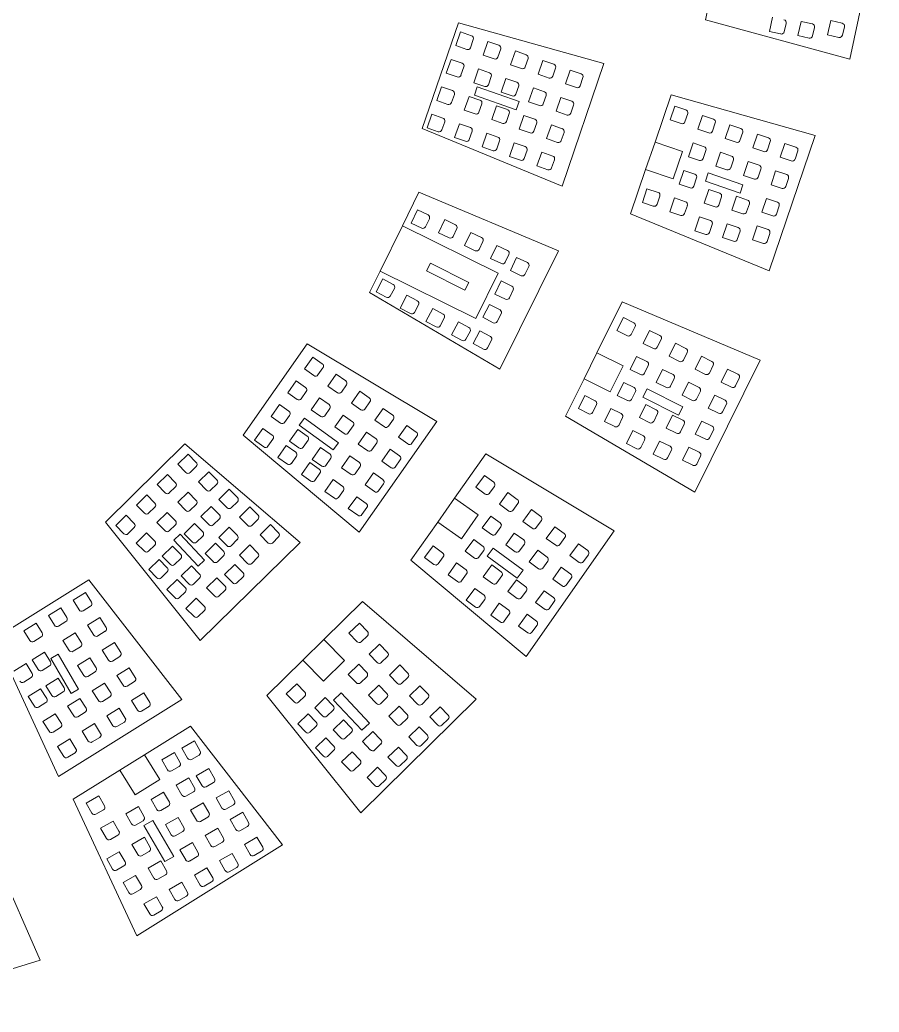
# Model space of a CAD drawing. Header units: millimetres. Extents: x -2091 to 2473, y -1360 to 1670.
# Drawn here: x 908.4 to 1204.2, y 599 to 940.7 of the extents above; entities that cross this region are included whole.
import ezdxf

# ---------------------------------------------------------------- set-up
doc = ezdxf.new("R2010")
doc.units = ezdxf.units.MM

msp = doc.modelspace()

# ---------------------------------------------------------------- linework, layer by layer
at = {"color": 7, "linetype": 'Continuous', "lineweight": 15}
for p, q in [((1204.23, 974.27), (1194.13, 927.13)), ((1144.39, 940.68), (1147.71, 956.21)), ((1059.37, 939.69), (1046.93, 903.26)), ((1059.37, 939.69), (1109.46, 925.64)), ((1194.13, 927.13), (1144.39, 940.68)), ((1166.43, 936.73), (1167.56, 941.6)), ((1176.21, 935.31), (1177.34, 940.18)), ((1177.34, 940.18), (1181.24, 939.27)), ((1186.49, 935.57), (1187.62, 940.44)), ((1187.62, 940.44), (1191.52, 939.54)), ((1058.44, 931.81), (1060.08, 936.53)), ((1060.08, 936.53), (1063.86, 935.22)), ((1170.32, 935.83), (1166.43, 936.73)), ((1172.2, 939.49), (1171.52, 936.57)), ((1181.98, 938.07), (1181.3, 935.15)), ((1192.27, 938.33), (1191.59, 935.41)), ((1064.48, 933.95), (1063.49, 931.11)), ((1067.89, 928.53), (1069.53, 933.25)), ((1069.53, 933.25), (1073.31, 931.94)), ((1180.1, 934.4), (1176.21, 935.31)), ((1190.38, 934.67), (1186.49, 935.57)), ((1062.22, 930.5), (1058.44, 931.81)), ((1073.92, 930.67), (1072.94, 927.84)), ((1077.34, 925.25), (1078.97, 929.97)), ((1078.97, 929.97), (1082.75, 928.66)), ((1055.21, 922.34), (1056.85, 927.07)), ((1056.85, 927.07), (1060.63, 925.76)), ((1071.67, 927.22), (1067.89, 928.53)), ((1083.37, 927.39), (1082.39, 924.56)), ((1086.78, 921.97), (1088.42, 926.7)), ((1088.42, 926.7), (1092.2, 925.38)), ((1061.24, 924.48), (1060.26, 921.65)), ((1064.66, 919.06), (1066.29, 923.79)), ((1066.29, 923.79), (1070.07, 922.48)), ((1081.11, 923.94), (1077.34, 925.25)), ((1092.82, 924.11), (1091.83, 921.28)), ((1095.06, 883.45), (1109.46, 925.64)), ((1096.23, 918.69), (1097.87, 923.42)), ((1097.87, 923.42), (1101.65, 922.11)), ((1058.99, 921.03), (1055.21, 922.34)), ((1070.69, 921.21), (1069.71, 918.37)), ((1074.1, 915.79), (1075.74, 920.51)), ((1075.74, 920.51), (1079.52, 919.2)), ((1090.56, 920.66), (1086.78, 921.97)), ((1102.26, 920.83), (1101.28, 918)), ((1051.94, 912.9), (1053.57, 917.62)), ((1053.57, 917.62), (1057.35, 916.31)), ((1068.44, 917.75), (1064.66, 919.06)), ((1064.86, 914.76), (1065.85, 917.6)), ((1065.85, 917.6), (1080.28, 912.59)), ((1077.88, 914.48), (1074.1, 915.79)), ((1080.14, 917.93), (1079.16, 915.09)), ((1083.55, 912.51), (1085.19, 917.23)), ((1085.19, 917.23), (1088.97, 915.92)), ((1100.01, 917.38), (1096.23, 918.69)), ((1055.72, 911.59), (1051.94, 912.9)), ((1057.97, 915.04), (1056.99, 912.21)), ((1061.39, 909.63), (1063.02, 914.35)), ((1063.02, 914.35), (1066.8, 913.04)), ((1079.29, 909.76), (1064.86, 914.76)), ((1080.28, 912.59), (1079.29, 909.76)), ((1087.33, 911.2), (1083.55, 912.51)), ((1089.59, 914.65), (1088.6, 911.81)), ((1093, 909.23), (1094.64, 913.95)), ((1094.64, 913.95), (1098.42, 912.64)), ((1127.06, 898.59), (1132.62, 914.87)), ((1132.62, 914.87), (1182.25, 900.91)), ((1065.16, 908.32), (1061.39, 909.63)), ((1067.42, 911.77), (1066.44, 908.93)), ((1070.84, 906.35), (1072.47, 911.08)), ((1072.47, 911.08), (1076.25, 909.77)), ((1096.78, 907.92), (1093, 909.23)), ((1099.03, 911.37), (1098.05, 908.54)), ((1132.32, 906.24), (1133.92, 910.98)), ((1133.92, 910.98), (1137.71, 909.69)), ((1048.62, 903.47), (1050.25, 908.19)), ((1050.25, 908.19), (1054.03, 906.88)), ((1054.65, 905.61), (1053.67, 902.77)), ((1074.61, 905.04), (1070.84, 906.35)), ((1076.87, 908.5), (1075.89, 905.66)), ((1080.28, 903.08), (1081.92, 907.81)), ((1081.92, 907.81), (1085.7, 906.5)), ((1136.11, 904.96), (1132.32, 906.24)), ((1138.34, 908.43), (1137.37, 905.58)), ((1141.79, 903.03), (1143.39, 907.77)), ((1143.39, 907.77), (1147.18, 906.49)), ((1095.06, 883.45), (1046.93, 903.26)), ((1052.4, 902.16), (1048.62, 903.47)), ((1058.07, 900.19), (1059.7, 904.92)), ((1059.7, 904.92), (1063.48, 903.61)), ((1064.1, 902.34), (1063.12, 899.5)), ((1084.06, 901.77), (1080.28, 903.08)), ((1086.32, 905.22), (1085.34, 902.39)), ((1089.73, 899.81), (1091.37, 904.53)), ((1091.37, 904.53), (1095.15, 903.22)), ((1145.58, 901.75), (1141.79, 903.03)), ((1147.81, 905.22), (1146.85, 902.38)), ((1151.26, 899.83), (1152.86, 904.56)), ((1152.86, 904.56), (1156.65, 903.28)), ((1061.85, 898.88), (1058.07, 900.19)), ((1067.52, 896.92), (1069.15, 901.65)), ((1069.15, 901.65), (1072.93, 900.34)), ((1073.55, 899.06), (1072.57, 896.23)), ((1093.51, 898.5), (1089.73, 899.81)), ((1095.77, 901.95), (1094.79, 899.12)), ((1155.05, 898.54), (1151.26, 899.83)), ((1157.28, 902.01), (1156.32, 899.17)), ((1160.73, 896.62), (1162.34, 901.35)), ((1162.34, 901.35), (1166.12, 900.07)), ((1166.75, 898.8), (1165.79, 895.96)), ((1182.25, 900.91), (1166.33, 854.26)), ((1071.29, 895.61), (1067.52, 896.92)), ((1076.97, 893.65), (1078.6, 898.37)), ((1078.6, 898.37), (1082.38, 897.06)), ((1083, 895.79), (1082.02, 892.96)), ((1123.83, 889.13), (1127.06, 898.59)), ((1127.06, 898.59), (1136.52, 895.36)), ((1136.52, 895.36), (1133.29, 885.9)), ((1138.58, 893.56), (1140.19, 898.3)), ((1140.19, 898.3), (1143.97, 897.01)), ((1144.6, 895.75), (1143.64, 892.9)), ((1164.52, 895.34), (1160.73, 896.62)), ((1170.2, 893.41), (1171.81, 898.15)), ((1171.81, 898.15), (1175.6, 896.86)), ((1176.22, 895.6), (1175.26, 892.75)), ((1080.74, 892.34), (1076.97, 893.65)), ((1086.41, 890.38), (1088.05, 895.1)), ((1088.05, 895.1), (1091.83, 893.79)), ((1092.45, 892.52), (1091.47, 889.68)), ((1142.37, 892.28), (1138.58, 893.56)), ((1148.05, 890.35), (1149.66, 895.09)), ((1149.66, 895.09), (1153.45, 893.81)), ((1154.07, 892.54), (1153.11, 889.7)), ((1157.52, 887.15), (1159.13, 891.88)), ((1159.13, 891.88), (1162.92, 890.6)), ((1173.99, 892.13), (1170.2, 893.41)), ((1090.19, 889.07), (1086.41, 890.38)), ((1118.62, 873.87), (1123.83, 889.13)), ((1133.29, 885.9), (1123.83, 889.13)), ((1135.37, 884.09), (1136.98, 888.83)), ((1136.98, 888.83), (1140.77, 887.54)), ((1151.84, 889.07), (1148.05, 890.35)), ((1163.54, 889.33), (1162.58, 886.49)), ((1167, 883.94), (1168.6, 888.67)), ((1168.6, 888.67), (1172.39, 887.39)), ((1141.39, 886.27), (1140.43, 883.43)), ((1144.39, 885.12), (1145.4, 888.01)), ((1156.34, 880.97), (1144.39, 885.12)), ((1145.4, 888.01), (1157.34, 883.87)), ((1161.31, 885.86), (1157.52, 887.15)), ((1173.02, 886.12), (1172.05, 883.28)), ((1122.7, 877.83), (1124.3, 882.56)), ((1124.3, 882.56), (1128.09, 881.28)), ((1139.16, 882.81), (1135.37, 884.09)), ((1143.93, 877.57), (1145.54, 882.31)), ((1145.54, 882.31), (1149.33, 881.02)), ((1157.34, 883.87), (1156.34, 880.97)), ((1170.79, 882.66), (1167, 883.94)), ((1045.8, 881.31), (1040.09, 869.77)), ((1045.8, 881.31), (1093.78, 861.12)), ((1128.71, 880.01), (1127.75, 877.17)), ((1132.17, 874.62), (1133.77, 879.35)), ((1133.77, 879.35), (1137.56, 878.07)), ((1149.95, 879.76), (1148.99, 876.91)), ((1153.53, 875.21), (1155.13, 879.94)), ((1155.13, 879.94), (1158.92, 878.66)), ((1163.79, 874.47), (1165.39, 879.2)), ((1165.39, 879.2), (1169.18, 877.92)), ((1043.14, 870.72), (1045.29, 875.23)), ((1045.29, 875.23), (1048.9, 873.51)), ((1126.48, 876.54), (1122.7, 877.83)), ((1138.19, 876.8), (1137.22, 873.96)), ((1147.72, 876.29), (1143.93, 877.57)), ((1157.32, 873.92), (1153.53, 875.21)), ((1159.55, 877.39), (1158.59, 874.55)), ((1169.81, 876.65), (1168.85, 873.81)), ((1049.37, 872.18), (1048.08, 869.47)), ((1052.53, 867.4), (1054.68, 871.91)), ((1054.68, 871.91), (1058.37, 870.15)), ((1166.33, 854.26), (1118.62, 873.87)), ((1135.96, 873.33), (1132.17, 874.62)), ((1140.73, 868.1), (1142.33, 872.84)), ((1142.33, 872.84), (1146.12, 871.55)), ((1167.58, 873.18), (1163.79, 874.47)), ((1032.38, 854.21), (1040.09, 869.77)), ((1040.09, 869.77), (1073.07, 853.43)), ((1046.75, 869), (1043.14, 870.72)), ((1058.85, 868.82), (1057.56, 866.11)), ((1144.51, 866.82), (1140.73, 868.1)), ((1146.74, 870.28), (1145.78, 867.44)), ((1150.32, 865.73), (1151.93, 870.47)), ((1151.93, 870.47), (1155.71, 869.19)), ((1156.34, 867.92), (1155.38, 865.08)), ((1160.58, 865), (1162.19, 869.73)), ((1162.19, 869.73), (1165.97, 868.45)), ((1056.22, 865.64), (1052.53, 867.4)), ((1061.49, 862.96), (1063.64, 867.47)), ((1063.64, 867.47), (1067.33, 865.71)), ((1154.11, 864.45), (1150.32, 865.73)), ((1164.37, 863.71), (1160.58, 865)), ((1166.6, 867.18), (1165.64, 864.34)), ((1065.18, 861.2), (1061.49, 862.96)), ((1067.81, 864.38), (1066.52, 861.67)), ((1070.45, 858.52), (1072.6, 863.03)), ((1072.6, 863.03), (1076.29, 861.28)), ((1073.62, 820.42), (1093.78, 861.12)), ((1074.15, 856.76), (1070.45, 858.52)), ((1076.77, 859.94), (1075.48, 857.23)), ((1077.27, 854.35), (1079.42, 858.86)), ((1079.42, 858.86), (1083.11, 857.1)), ((1048.41, 854.27), (1049.77, 856.95)), ((1061.58, 847.6), (1048.41, 854.27)), ((1049.77, 856.95), (1062.93, 850.28)), ((1080.96, 852.59), (1077.27, 854.35)), ((1083.58, 855.77), (1082.29, 853.06)), ((1032.38, 854.21), (1028.72, 846.81)), ((1031.02, 847.07), (1033.39, 851.47)), ((1065.37, 837.87), (1032.38, 854.21)), ((1033.39, 851.47), (1036.91, 849.58)), ((1073.07, 853.43), (1065.37, 837.87)), ((1037.32, 848.23), (1035.9, 845.58)), ((1062.93, 850.28), (1061.58, 847.6)), ((1071.91, 846.28), (1074.06, 850.79)), ((1074.06, 850.79), (1077.75, 849.03)), ((1078.23, 847.7), (1076.94, 844.99)), ((1073.62, 820.42), (1028.72, 846.81)), ((1034.54, 845.18), (1031.02, 847.07)), ((1039.26, 841.46), (1041.63, 845.87)), ((1041.63, 845.87), (1045.23, 843.93)), ((1075.61, 844.52), (1071.91, 846.28)), ((1042.86, 839.53), (1039.26, 841.46)), ((1045.63, 842.57), (1044.21, 839.93)), ((1048.14, 836.86), (1050.51, 841.27)), ((1050.51, 841.27), (1054.11, 839.33)), ((1067.75, 838.33), (1070.12, 842.73)), ((1070.12, 842.73), (1073.72, 840.8)), ((1107.08, 826.05), (1115.77, 843.59)), ((1115.77, 843.59), (1163.29, 823.55)), ((1054.51, 837.98), (1053.09, 835.33)), ((1071.35, 836.39), (1067.75, 838.33)), ((1074.13, 839.44), (1072.7, 836.8)), ((1113.97, 833.7), (1116.18, 838.18)), ((1116.18, 838.18), (1119.77, 836.41)), ((1051.74, 834.93), (1048.14, 836.86)), ((1057.02, 832.26), (1059.39, 836.67)), ((1059.39, 836.67), (1062.99, 834.73)), ((1120.22, 835.07), (1118.89, 832.38)), ((1122.93, 829.27), (1125.15, 833.75)), ((1125.15, 833.75), (1128.73, 831.97)), ((1060.62, 830.33), (1057.02, 832.26)), ((1063.39, 833.38), (1061.97, 830.73)), ((1064.41, 829.24), (1066.78, 833.64)), ((1066.78, 833.64), (1070.38, 831.71)), ((1070.79, 830.35), (1069.37, 827.71)), ((1117.55, 831.93), (1113.97, 833.7)), ((1129.18, 830.63), (1127.85, 827.95)), ((1007.31, 829.14), (985.27, 797.73)), ((1007.31, 829.14), (1051.97, 802.35)), ((1068.01, 827.3), (1064.41, 829.24)), ((1126.51, 827.49), (1122.93, 829.27)), ((1131.89, 824.83), (1134.11, 829.31)), ((1134.11, 829.31), (1137.69, 827.54)), ((1006.35, 820.48), (1009.23, 824.57)), ((1009.23, 824.57), (1012.5, 822.27)), ((1102.64, 817.09), (1107.08, 826.05)), ((1107.08, 826.05), (1116.04, 821.61)), ((1118.49, 820.3), (1120.71, 824.79)), ((1120.71, 824.79), (1124.3, 823.01)), ((1135.48, 823.06), (1131.89, 824.83)), ((1138.15, 826.2), (1136.82, 823.51)), ((1163.29, 823.55), (1140.76, 778.06)), ((1140.85, 820.4), (1143.07, 824.88)), ((1143.07, 824.88), (1146.66, 823.1)), ((1009.63, 818.18), (1006.35, 820.48)), ((1012.74, 820.88), (1011.02, 818.42)), ((1116.04, 821.61), (1111.6, 812.65)), ((1122.08, 818.53), (1118.49, 820.3)), ((1124.75, 821.67), (1123.42, 818.98)), ((1127.45, 815.87), (1129.67, 820.35)), ((1129.67, 820.35), (1133.26, 818.58)), ((1144.44, 818.62), (1140.85, 820.4)), ((1147.11, 821.76), (1145.78, 819.07)), ((1149.82, 815.96), (1152.03, 820.44)), ((1152.03, 820.44), (1155.62, 818.67)), ((1014.44, 814.59), (1017.31, 818.69)), ((1017.31, 818.69), (1020.59, 816.39)), ((1096.25, 804.18), (1102.64, 817.09)), ((1111.6, 812.65), (1102.64, 817.09)), ((1133.71, 817.24), (1132.38, 814.55)), ((1156.07, 817.33), (1154.74, 814.64)), ((1000.61, 812.29), (1003.48, 816.38)), ((1003.48, 816.38), (1006.76, 814.09)), ((1017.71, 812.3), (1014.44, 814.59)), ((1020.83, 815), (1019.11, 812.54)), ((1114.06, 811.34), (1116.27, 815.82)), ((1116.27, 815.82), (1119.86, 814.05)), ((1122.9, 810.75), (1124.36, 813.63)), ((1124.36, 813.63), (1136.61, 807.42)), ((1131.04, 814.09), (1127.45, 815.87)), ((1136.42, 811.43), (1138.64, 815.91)), ((1138.64, 815.91), (1142.22, 814.14)), ((1153.4, 814.19), (1149.82, 815.96)), ((1003.89, 809.99), (1000.61, 812.29)), ((1007, 812.69), (1005.28, 810.24)), ((1008.7, 806.41), (1011.57, 810.5)), ((1011.57, 810.5), (1014.84, 808.2)), ((1022.53, 808.71), (1025.4, 812.8)), ((1025.4, 812.8), (1028.67, 810.51)), ((1100.66, 806.81), (1102.88, 811.3)), ((1102.88, 811.3), (1106.46, 809.52)), ((1117.64, 809.57), (1114.06, 811.34)), ((1120.31, 812.71), (1118.98, 810.02)), ((1135.15, 804.55), (1122.9, 810.75)), ((1140, 809.66), (1136.42, 811.43)), ((1142.67, 812.8), (1141.34, 810.11)), ((1145.38, 807), (1147.6, 811.48)), ((1147.6, 811.48), (1151.18, 809.7)), ((994.87, 804.1), (997.74, 808.2)), ((997.74, 808.2), (1001.01, 805.9)), ((1011.97, 804.11), (1008.7, 806.41)), ((1015.09, 806.81), (1013.36, 804.35)), ((1025.8, 806.41), (1022.53, 808.71)), ((1028.92, 809.11), (1027.19, 806.66)), ((1030.61, 802.83), (1033.48, 806.92)), ((1033.48, 806.92), (1036.76, 804.62)), ((1104.24, 805.04), (1100.66, 806.81)), ((1106.91, 808.18), (1105.58, 805.49)), ((1109.62, 802.38), (1111.84, 806.86)), ((1111.84, 806.86), (1115.42, 805.09)), ((1121.68, 803.75), (1123.89, 808.23)), ((1123.89, 808.23), (1127.48, 806.45)), ((1136.61, 807.42), (1135.15, 804.55)), ((1148.96, 805.22), (1145.38, 807)), ((1151.64, 808.37), (1150.3, 805.68)), ((998.14, 801.81), (994.87, 804.1)), ((1001.26, 804.51), (999.54, 802.05)), ((1004.56, 801.07), (1006.37, 803.57)), ((1006.37, 803.57), (1018.03, 795.09)), ((1016.78, 800.52), (1019.65, 804.62)), ((1019.65, 804.62), (1022.93, 802.32)), ((1037, 803.23), (1035.28, 800.77)), ((1140.76, 778.06), (1096.25, 804.18)), ((1115.88, 803.75), (1114.55, 801.06)), ((1125.26, 801.97), (1121.68, 803.75)), ((1127.93, 805.11), (1126.6, 802.42)), ((1130.87, 800.13), (1133.09, 804.61)), ((1133.09, 804.61), (1136.68, 802.84)), ((989.12, 795.92), (992, 800.01)), ((992, 800.01), (995.27, 797.71)), ((1001.2, 795.58), (1004.07, 799.67)), ((1004.07, 799.67), (1007.35, 797.37)), ((1016.21, 792.59), (1004.56, 801.07)), ((1020.06, 798.23), (1016.78, 800.52)), ((1023.17, 800.93), (1021.45, 798.47)), ((1025.25, 764.26), (1051.97, 802.35)), ((1033.89, 800.53), (1030.61, 802.83)), ((1038.7, 796.94), (1041.57, 801.04)), ((1041.57, 801.04), (1044.84, 798.74)), ((1113.21, 800.61), (1109.62, 802.38)), ((1134.46, 798.35), (1130.87, 800.13)), ((1137.13, 801.5), (1135.8, 798.81)), ((1140.94, 798.04), (1143.16, 802.52)), ((1143.16, 802.52), (1146.75, 800.74)), ((1025.25, 764.26), (985.27, 797.73)), ((995.52, 796.32), (993.79, 793.86)), ((1024.87, 794.64), (1027.74, 798.73)), ((1027.74, 798.73), (1031.01, 796.44)), ((1041.97, 794.65), (1038.7, 796.94)), ((1045.09, 797.35), (1043.37, 794.89)), ((1117.24, 794.78), (1119.46, 799.26)), ((1119.46, 799.26), (1123.04, 797.49)), ((1123.5, 796.15), (1122.16, 793.46)), ((1144.53, 796.26), (1140.94, 798.04)), ((1147.2, 799.4), (1145.87, 796.71)), ((965.21, 794.65), (937.9, 767.74)), ((965.21, 794.65), (1004.83, 760.75)), ((992.4, 793.62), (989.12, 795.92)), ((997.21, 790.03), (1000.08, 794.13)), ((1000.08, 794.13), (1003.36, 791.83)), ((1004.48, 793.28), (1001.2, 795.58)), ((1007.59, 795.98), (1005.87, 793.52)), ((1009.06, 789.31), (1011.93, 793.4)), ((1011.93, 793.4), (1015.21, 791.1)), ((1018.03, 795.09), (1016.21, 792.59)), ((1028.14, 792.34), (1024.87, 794.64)), ((1031.26, 795.04), (1029.54, 792.59)), ((1032.95, 788.76), (1035.83, 792.85)), ((1035.83, 792.85), (1039.1, 790.55)), ((1120.83, 793.01), (1117.24, 794.78)), ((1126.44, 791.17), (1128.66, 795.65)), ((1128.66, 795.65), (1132.24, 793.87)), ((1136.51, 789.07), (1138.73, 793.55)), ((1138.73, 793.55), (1142.31, 791.78)), ((962.75, 787.66), (966.31, 791.17)), ((966.31, 791.17), (969.12, 788.32)), ((1000.49, 787.74), (997.21, 790.03)), ((1003.6, 790.44), (1001.88, 787.98)), ((1015.45, 789.71), (1013.73, 787.25)), ((1019.13, 786.45), (1022, 790.55)), ((1022, 790.55), (1025.27, 788.25)), ((1058.01, 775.97), (1068.77, 791.3)), ((1068.77, 791.3), (1113.01, 764.72)), ((1130.02, 789.39), (1126.44, 791.17)), ((1132.69, 792.53), (1131.36, 789.84)), ((1142.76, 790.44), (1141.43, 787.75)), ((965.55, 784.82), (962.75, 787.66)), ((969.1, 786.91), (966.97, 784.8)), ((1005.3, 784.15), (1008.17, 788.24)), ((1008.17, 788.24), (1011.44, 785.95)), ((1012.34, 787.01), (1009.06, 789.31)), ((1022.4, 784.16), (1019.13, 786.45)), ((1025.52, 786.86), (1023.79, 784.4)), ((1036.23, 786.46), (1032.95, 788.76)), ((1039.35, 789.16), (1037.62, 786.7)), ((1140.09, 787.3), (1136.51, 789.07)), ((955.62, 780.65), (959.18, 784.16)), ((959.18, 784.16), (961.99, 781.31)), ((969.84, 781.6), (973.4, 785.11)), ((973.4, 785.11), (976.21, 782.26)), ((1008.57, 781.85), (1005.3, 784.15)), ((1011.69, 784.55), (1009.96, 782.1)), ((1027.21, 780.57), (1030.08, 784.66)), ((1030.08, 784.66), (1033.36, 782.37)), ((1065.38, 779.76), (1068.33, 783.81)), ((1068.33, 783.81), (1071.56, 781.45)), ((958.43, 777.8), (955.62, 780.65)), ((961.98, 779.89), (959.84, 777.79)), ((972.64, 778.75), (969.84, 781.6)), ((976.19, 780.84), (974.06, 778.74)), ((1013.38, 778.27), (1016.25, 782.36)), ((1016.25, 782.36), (1019.53, 780.06)), ((1030.49, 778.27), (1027.21, 780.57)), ((1033.6, 780.97), (1031.88, 778.52)), ((1068.62, 777.41), (1065.38, 779.76)), ((1071.78, 780.06), (1070.01, 777.63)), ((948.5, 773.63), (952.06, 777.14)), ((952.06, 777.14), (954.87, 774.29)), ((962.71, 774.58), (966.27, 778.09)), ((966.27, 778.09), (969.08, 775.24)), ((976.93, 775.53), (980.49, 779.04)), ((980.49, 779.04), (983.29, 776.19)), ((1016.66, 775.97), (1013.38, 778.27)), ((1019.77, 778.67), (1018.05, 776.21)), ((1021.47, 772.38), (1024.34, 776.48)), ((1024.34, 776.48), (1027.61, 774.18)), ((1052.27, 767.78), (1058.01, 775.97)), ((1058.01, 775.97), (1066.2, 770.22)), ((1073.47, 773.88), (1076.41, 777.92)), ((1076.41, 777.92), (1079.65, 775.57)), ((951.3, 770.78), (948.5, 773.63)), ((954.86, 772.87), (952.72, 770.77)), ((965.52, 771.73), (962.71, 774.58)), ((969.07, 773.83), (966.93, 771.72)), ((970.72, 769.63), (974.28, 773.14)), ((974.28, 773.14), (977.09, 770.29)), ((979.73, 772.68), (976.93, 775.53)), ((983.28, 774.78), (981.15, 772.67)), ((984.02, 769.47), (987.58, 772.98)), ((987.58, 772.98), (990.38, 770.13)), ((1024.74, 770.09), (1021.47, 772.38)), ((1027.86, 772.79), (1026.14, 770.33)), ((1076.7, 771.53), (1073.47, 773.88)), ((1079.87, 774.17), (1078.1, 771.75)), ((941.37, 766.61), (944.94, 770.12)), ((944.94, 770.12), (947.74, 767.27)), ((955.59, 767.56), (959.15, 771.07)), ((959.15, 771.07), (961.96, 768.22)), ((973.53, 766.78), (970.72, 769.63)), ((977.08, 768.87), (974.94, 766.77)), ((986.82, 766.62), (984.02, 769.47)), ((1066.2, 770.22), (1060.46, 762.04)), ((1067.58, 765.79), (1070.53, 769.84)), ((1070.53, 769.84), (1073.76, 767.48)), ((1081.55, 768), (1084.5, 772.04)), ((1084.5, 772.04), (1087.73, 769.68)), ((970.5, 726.94), (937.9, 767.74)), ((944.18, 763.76), (941.37, 766.61)), ((947.73, 765.86), (945.59, 763.75)), ((958.39, 764.71), (955.59, 767.56)), ((961.95, 766.81), (959.81, 764.7)), ((964.99, 763.71), (968.55, 767.21)), ((968.55, 767.21), (971.36, 764.36)), ((976.89, 762.45), (980.45, 765.96)), ((980.45, 765.96), (983.26, 763.11)), ((990.37, 768.71), (988.24, 766.61)), ((991.1, 763.4), (994.67, 766.91)), ((994.67, 766.91), (997.47, 764.06)), ((1043.02, 754.59), (1052.27, 767.78)), ((1060.46, 762.04), (1052.27, 767.78)), ((1070.82, 763.44), (1067.58, 765.79)), ((1073.98, 766.09), (1072.22, 763.66)), ((1084.79, 765.64), (1081.55, 768)), ((1087.95, 768.29), (1086.19, 765.86)), ((1089.64, 762.11), (1092.58, 766.15)), ((1092.58, 766.15), (1095.82, 763.8)), ((948.46, 760.55), (952.03, 764.06)), ((952.03, 764.06), (954.83, 761.21)), ((961.4, 761.58), (963.6, 763.62)), ((963.6, 763.62), (971.94, 754.65)), ((967.8, 760.86), (964.99, 763.71)), ((971.35, 762.95), (969.21, 760.85)), ((979.7, 759.6), (976.89, 762.45)), ((993.91, 760.55), (991.1, 763.4)), ((997.46, 762.65), (995.33, 760.54)), ((1075.67, 759.91), (1078.61, 763.95)), ((1078.61, 763.95), (1081.85, 761.6)), ((1113.01, 764.72), (1082.66, 721.46)), ((1092.87, 759.76), (1089.64, 762.11)), ((1096.04, 762.4), (1094.27, 759.98)), ((951.27, 757.7), (948.46, 760.55)), ((954.82, 759.79), (952.68, 757.69)), ((957.41, 755.98), (960.97, 759.49)), ((960.97, 759.49), (963.78, 756.64)), ((969.74, 752.61), (961.4, 761.58)), ((970.5, 726.94), (1004.83, 760.75)), ((972.19, 756.93), (975.75, 760.44)), ((975.75, 760.44), (978.55, 757.59)), ((983.25, 761.7), (981.11, 759.59)), ((983.98, 756.39), (987.54, 759.89)), ((987.54, 759.89), (990.35, 757.04)), ((1047.73, 755.51), (1050.67, 759.55)), ((1050.67, 759.55), (1053.91, 757.2)), ((1061.7, 757.71), (1064.64, 761.75)), ((1064.64, 761.75), (1067.88, 759.4)), ((1069.26, 755.99), (1071.3, 758.78)), ((1071.3, 758.78), (1081.63, 751.22)), ((1078.9, 757.56), (1075.67, 759.91)), ((1082.07, 760.2), (1080.3, 757.78)), ((1097.73, 756.23), (1100.67, 760.27)), ((1100.67, 760.27), (1103.9, 757.92)), ((960.21, 753.13), (957.41, 755.98)), ((963.77, 755.22), (961.63, 753.12)), ((974.99, 754.08), (972.19, 756.93)), ((978.54, 756.18), (976.41, 754.07)), ((986.79, 753.54), (983.98, 756.39)), ((990.34, 755.63), (988.2, 753.53)), ((1050.96, 753.15), (1047.73, 755.51)), ((1054.13, 755.8), (1052.36, 753.37)), ((1064.93, 755.36), (1061.7, 757.71)), ((1068.1, 758), (1066.33, 755.58)), ((1079.6, 748.43), (1069.26, 755.99)), ((1083.76, 754.03), (1086.7, 758.07)), ((1086.7, 758.07), (1089.93, 755.71)), ((1100.96, 753.87), (1097.73, 756.23)), ((1104.12, 756.52), (1102.36, 754.09)), ((952.78, 751.38), (956.34, 754.89)), ((956.34, 754.89), (959.15, 752.04)), ((963.89, 749.21), (967.46, 752.72)), ((967.46, 752.72), (970.26, 749.87)), ((971.94, 754.65), (969.74, 752.61)), ((978.86, 749.65), (982.43, 753.16)), ((982.43, 753.16), (985.23, 750.31)), ((1082.66, 721.46), (1043.02, 754.59)), ((1055.82, 749.62), (1058.76, 753.67)), ((1058.76, 753.67), (1061.99, 751.31)), ((1067.93, 748.94), (1070.87, 752.98)), ((1070.87, 752.98), (1074.1, 750.63)), ((1086.99, 751.67), (1083.76, 754.03)), ((1090.15, 754.32), (1088.39, 751.89)), ((1091.84, 748.14), (1094.78, 752.18)), ((1094.78, 752.18), (1098.02, 749.83)), ((955.59, 748.53), (952.78, 751.38)), ((959.14, 750.62), (957, 748.52)), ((966.7, 746.36), (963.89, 749.21)), ((970.25, 748.46), (968.12, 746.35)), ((972.68, 745.07), (976.25, 748.58)), ((976.25, 748.58), (979.05, 745.73)), ((981.67, 746.8), (978.86, 749.65)), ((985.22, 748.89), (983.09, 746.79)), ((1059.05, 747.27), (1055.82, 749.62)), ((1062.21, 749.92), (1060.45, 747.49)), ((1071.16, 746.58), (1067.93, 748.94)), ((1074.32, 749.23), (1072.56, 746.8)), ((1081.63, 751.22), (1079.6, 748.43)), ((1098.24, 748.43), (1096.47, 746.01)), ((932.12, 747.88), (899.71, 727.67)), ((932.12, 747.88), (964.19, 706.65)), ((958.99, 744.49), (962.55, 748)), ((962.55, 748), (965.36, 745.15)), ((975.49, 742.22), (972.68, 745.07)), ((1062.04, 740.85), (1064.99, 744.89)), ((1064.99, 744.89), (1068.22, 742.54)), ((1076.38, 743.82), (1079.33, 747.86)), ((1079.33, 747.86), (1082.56, 745.51)), ((1095.08, 745.79), (1091.84, 748.14)), ((926.69, 740.91), (930.93, 743.55)), ((930.93, 743.55), (933.04, 740.16)), ((961.8, 741.64), (958.99, 744.49)), ((965.35, 743.73), (963.21, 741.63)), ((965.56, 738.05), (969.12, 741.56)), ((969.12, 741.56), (971.93, 738.71)), ((979.04, 744.32), (976.91, 742.21)), ((1079.62, 741.47), (1076.38, 743.82)), ((1082.78, 744.11), (1081.01, 741.69)), ((1085.96, 740.06), (1088.9, 744.1)), ((1088.9, 744.1), (1092.13, 741.74)), ((918.2, 735.62), (922.44, 738.26)), ((922.44, 738.26), (924.56, 734.87)), ((928.8, 737.51), (926.69, 740.91)), ((932.73, 738.78), (930.18, 737.19)), ((1013.02, 727.34), (1026.3, 740.42)), ((1026.3, 740.42), (1065.53, 706.79)), ((1065.28, 738.5), (1062.04, 740.85)), ((1068.44, 741.14), (1066.67, 738.72)), ((1070.5, 735.73), (1073.44, 739.78)), ((1073.44, 739.78), (1076.68, 737.42)), ((1089.19, 737.7), (1085.96, 740.06)), ((1092.35, 740.35), (1090.59, 737.92)), ((920.32, 732.22), (918.2, 735.62)), ((931.71, 732.26), (935.96, 734.91)), ((935.96, 734.91), (938.07, 731.51)), ((968.37, 735.2), (965.56, 738.05)), ((971.92, 737.3), (969.78, 735.19)), ((1073.73, 733.38), (1070.5, 735.73)), ((1076.9, 736.03), (1075.13, 733.6)), ((1080.07, 731.97), (1083.01, 736.01)), ((1083.01, 736.01), (1086.25, 733.66)), ((909.71, 730.32), (913.96, 732.97)), ((913.96, 732.97), (916.07, 729.58)), ((924.24, 733.49), (921.69, 731.9)), ((933.83, 728.87), (931.71, 732.26)), ((1021.68, 729.45), (1025.28, 732.93)), ((1025.28, 732.93), (1028.06, 730.05)), ((1083.31, 729.62), (1080.07, 731.97)), ((1086.47, 732.26), (1084.7, 729.84)), ((911.83, 726.93), (909.71, 730.32)), ((915.75, 728.2), (913.21, 726.61)), ((923.23, 726.97), (927.47, 729.62)), ((927.47, 729.62), (929.59, 726.22)), ((937.75, 730.14), (935.21, 728.55)), ((1024.46, 726.57), (1021.68, 729.45)), ((1028.03, 728.64), (1025.88, 726.55)), ((921.73, 680.18), (899.71, 727.67)), ((925.34, 723.58), (923.23, 726.97)), ((929.27, 724.84), (926.72, 723.26)), ((936.74, 723.62), (940.99, 726.26)), ((940.99, 726.26), (943.1, 722.87)), ((1005.77, 720.19), (1013.02, 727.34)), ((1013.02, 727.34), (1020.17, 720.08)), ((1028.64, 722.26), (1032.23, 725.74)), ((1032.23, 725.74), (1035.01, 722.86)), ((912.59, 720.35), (916.83, 723)), ((916.83, 723), (918.94, 719.6)), ((919.02, 720.74), (921.61, 722.25)), ((921.61, 722.25), (928.62, 710.2)), ((928.26, 718.33), (932.5, 720.97)), ((932.5, 720.97), (934.62, 717.58)), ((938.86, 720.22), (936.74, 723.62)), ((942.78, 721.49), (940.24, 719.9)), ((1031.42, 719.39), (1028.64, 722.26)), ((1034.99, 721.45), (1032.83, 719.36)), ((906.26, 716.39), (910.5, 719.04)), ((910.5, 719.04), (912.62, 715.64)), ((914.7, 716.96), (912.59, 720.35)), ((918.62, 718.22), (916.08, 716.64)), ((926.03, 708.69), (919.02, 720.74)), ((930.37, 714.93), (928.26, 718.33)), ((941.77, 714.97), (946.02, 717.62)), ((946.02, 717.62), (948.13, 714.23)), ((993.42, 708.03), (1005.77, 720.19)), ((1012.92, 712.94), (1005.77, 720.19)), ((1020.17, 720.08), (1012.92, 712.94)), ((1021.45, 715.31), (1025.04, 718.79)), ((1025.04, 718.79), (1027.82, 715.91)), ((1035.59, 715.08), (1039.18, 718.55)), ((1039.18, 718.55), (1041.96, 715.68)), ((912.3, 714.26), (909.75, 712.68)), ((934.3, 716.2), (931.75, 714.61)), ((943.89, 711.58), (941.77, 714.97)), ((1024.23, 712.43), (1021.45, 715.31)), ((1027.8, 714.5), (1025.64, 712.41)), ((1038.37, 712.2), (1035.59, 715.08)), ((1041.94, 714.26), (1039.78, 712.18)), ((917.3, 711.41), (921.55, 714.05)), ((919.42, 708.01), (917.3, 711.41)), ((921.55, 714.05), (923.66, 710.66)), ((933.29, 709.68), (937.53, 712.33)), ((937.53, 712.33), (939.65, 708.94)), ((947.81, 712.85), (945.27, 711.26)), ((1000.12, 708.59), (1003.72, 712.07)), ((1003.72, 712.07), (1006.5, 709.19)), ((1028.4, 708.12), (1032, 711.6)), ((1032, 711.6), (1034.78, 708.72)), ((1042.54, 707.89), (1046.14, 711.36)), ((1046.14, 711.36), (1048.92, 708.49)), ((911.29, 707.75), (915.53, 710.39)), ((913.4, 704.35), (911.29, 707.75)), ((915.53, 710.39), (917.64, 707)), ((923.34, 709.28), (920.8, 707.69)), ((928.62, 710.2), (926.03, 708.69)), ((935.4, 706.29), (933.29, 709.68)), ((939.33, 707.56), (936.78, 705.97)), ((946.8, 706.33), (951.04, 708.98)), ((951.04, 708.98), (953.16, 705.58)), ((1025.77, 667.63), (993.42, 708.03)), ((1002.9, 705.72), (1000.12, 708.59)), ((1006.47, 707.78), (1004.32, 705.69)), ((1009.92, 703.83), (1013.51, 707.31)), ((1013.51, 707.31), (1016.3, 704.43)), ((1016.38, 706.48), (1018.98, 708.93)), ((1018.98, 708.93), (1028.74, 698.5)), ((1031.18, 705.25), (1028.4, 708.12)), ((1034.75, 707.31), (1032.6, 705.22)), ((1045.32, 705.01), (1042.54, 707.89)), ((917.33, 705.62), (914.78, 704.03)), ((921.73, 680.18), (964.19, 706.65)), ((924.8, 704.39), (929.04, 707.04)), ((926.92, 701), (924.8, 704.39)), ((929.04, 707.04), (931.16, 703.64)), ((948.92, 702.94), (946.8, 706.33)), ((952.84, 704.2), (950.3, 702.62)), ((1026.13, 696.06), (1016.38, 706.48)), ((1065.53, 706.79), (1025.77, 667.63)), ((1035.36, 700.94), (1038.95, 704.41)), ((1038.95, 704.41), (1041.73, 701.54)), ((1048.89, 707.08), (1046.74, 704.99)), ((1049.5, 700.7), (1053.09, 704.18)), ((1053.09, 704.18), (1055.87, 701.3)), ((916.31, 699.1), (920.56, 701.75)), ((920.56, 701.75), (922.67, 698.35)), ((930.84, 702.27), (928.29, 700.68)), ((938.32, 701.04), (942.56, 703.69)), ((940.43, 697.65), (938.32, 701.04)), ((942.56, 703.69), (944.67, 700.29)), ((1004.06, 698.25), (1007.66, 701.73)), ((1007.66, 701.73), (1010.44, 698.86)), ((1012.7, 700.96), (1009.92, 703.83)), ((1016.27, 703.02), (1014.12, 700.93)), ((1038.14, 698.06), (1035.36, 700.94)), ((1052.28, 697.83), (1049.5, 700.7)), ((918.43, 695.71), (916.31, 699.1)), ((929.83, 695.75), (934.07, 698.4)), ((934.07, 698.4), (936.19, 695)), ((944.35, 698.91), (941.81, 697.33)), ((951.26, 687.61), (967.13, 697.5)), ((967.13, 697.5), (998.86, 656.62)), ((1006.84, 695.38), (1004.06, 698.25)), ((1010.41, 697.44), (1008.26, 695.36)), ((1016.2, 696.23), (1019.8, 699.71)), ((1019.8, 699.71), (1022.58, 696.83)), ((1028.74, 698.5), (1026.13, 696.06)), ((1041.71, 700.12), (1039.55, 698.04)), ((1042.31, 693.75), (1045.9, 697.22)), ((1045.9, 697.22), (1048.68, 694.35)), ((1055.85, 699.89), (1053.69, 697.8)), ((922.35, 696.98), (919.81, 695.39)), ((931.95, 692.36), (929.83, 695.75)), ((1018.99, 693.35), (1016.2, 696.23)), ((1022.56, 695.42), (1020.4, 693.33)), ((1026.34, 692.15), (1029.93, 695.62)), ((1029.93, 695.62), (1032.71, 692.75)), ((1045.09, 690.87), (1042.31, 693.75)), ((921.34, 690.46), (925.59, 693.11)), ((923.46, 687.07), (921.34, 690.46)), ((925.59, 693.11), (927.7, 689.71)), ((935.87, 693.62), (933.32, 692.04)), ((964.14, 689.89), (968.48, 692.38)), ((968.48, 692.38), (970.47, 688.91)), ((1010.16, 689.98), (1013.75, 693.46)), ((1013.75, 693.46), (1016.53, 690.58)), ((1029.12, 689.27), (1026.34, 692.15)), ((1032.69, 691.34), (1030.53, 689.25)), ((1035.12, 686.79), (1038.71, 690.27)), ((1038.71, 690.27), (1041.5, 687.4)), ((1048.66, 692.94), (1046.5, 690.85)), ((927.38, 688.33), (924.84, 686.75)), ((942.78, 682.32), (951.26, 687.61)), ((951.26, 687.61), (956.55, 679.12)), ((957.24, 685.9), (961.58, 688.38)), ((961.58, 688.38), (963.56, 684.91)), ((966.13, 686.42), (964.14, 689.89)), ((970.1, 687.54), (967.5, 686.05)), ((1012.94, 687.11), (1010.16, 689.98)), ((1016.51, 689.17), (1014.35, 687.08)), ((1019.15, 685.19), (1022.74, 688.67)), ((1022.74, 688.67), (1025.53, 685.8)), ((959.23, 682.43), (957.24, 685.9)), ((963.19, 683.55), (960.59, 682.05)), ((1021.93, 682.32), (1019.15, 685.19)), ((1025.5, 684.38), (1023.35, 682.3)), ((1037.9, 683.92), (1035.12, 686.79)), ((1041.47, 685.98), (1039.32, 683.9)), ((926.74, 672.32), (942.78, 682.32)), ((948.07, 673.83), (942.78, 682.32)), ((969.11, 680.43), (973.45, 682.91)), ((971.1, 676.96), (969.11, 680.43)), ((973.45, 682.91), (975.44, 679.44)), ((1027.93, 679.84), (1031.53, 683.32)), ((1031.53, 683.32), (1034.31, 680.44)), ((956.55, 679.12), (948.07, 673.83)), ((962.21, 677.22), (966.55, 679.71)), ((964.2, 673.75), (962.21, 677.22)), ((966.55, 679.71), (968.54, 676.23)), ((975.07, 678.08), (972.47, 676.59)), ((1030.72, 676.97), (1027.93, 679.84)), ((1034.29, 679.03), (1032.13, 676.94)), ((931.21, 670.98), (935.55, 673.47)), ((935.55, 673.47), (937.54, 670)), ((953.53, 672.25), (957.87, 674.73)), ((957.87, 674.73), (959.86, 671.26)), ((968.17, 674.87), (965.56, 673.38)), ((975.95, 672.75), (980.29, 675.24)), ((980.29, 675.24), (982.28, 671.77)), ((948.62, 625.3), (926.74, 672.32)), ((933.2, 667.51), (931.21, 670.98)), ((944.86, 667.28), (949.19, 669.76)), ((949.19, 669.76), (951.18, 666.29)), ((955.52, 668.78), (953.53, 672.25)), ((959.49, 669.9), (956.89, 668.41)), ((967.18, 668.54), (971.52, 671.03)), ((971.52, 671.03), (973.51, 667.56)), ((977.94, 669.28), (975.95, 672.75)), ((981.91, 670.4), (979.3, 668.91)), ((937.16, 668.63), (934.56, 667.14)), ((946.85, 663.8), (944.86, 667.28)), ((969.17, 665.07), (967.18, 668.54)), ((980.79, 665.33), (985.13, 667.82)), ((985.13, 667.82), (987.11, 664.35)), ((894.38, 664.26), (915.42, 616.85)), ((936.18, 662.3), (940.52, 664.79)), ((940.52, 664.79), (942.51, 661.32)), ((950.81, 664.93), (948.21, 663.43)), ((951.1, 663.22), (954.19, 665.02)), ((958.31, 650.84), (951.1, 663.22)), ((954.19, 665.02), (961.4, 652.64)), ((958.5, 663.57), (962.84, 666.06)), ((960.49, 660.1), (958.5, 663.57)), ((962.84, 666.06), (964.83, 662.59)), ((973.14, 666.19), (970.53, 664.7)), ((982.78, 661.86), (980.79, 665.33)), ((986.74, 662.98), (984.14, 661.49)), ((938.17, 658.83), (936.18, 662.3)), ((942.14, 659.95), (939.53, 658.46)), ((964.46, 661.22), (961.86, 659.73)), ((972.15, 659.87), (976.49, 662.35)), ((974.14, 656.4), (972.15, 659.87)), ((976.49, 662.35), (978.48, 658.88)), ((946.95, 656.72), (951.29, 659.21)), ((948.94, 653.25), (946.95, 656.72)), ((998.86, 656.62), (948.62, 625.3)), ((951.29, 659.21), (953.28, 655.74)), ((963.48, 654.89), (967.82, 657.38)), ((967.82, 657.38), (969.8, 653.91)), ((978.11, 657.52), (975.51, 656.03)), ((985.67, 656.76), (990.01, 659.25)), ((987.66, 653.29), (985.67, 656.76)), ((990.01, 659.25), (992, 655.78)), ((938.28, 651.75), (942.61, 654.24)), ((942.61, 654.24), (944.6, 650.77)), ((952.91, 654.37), (950.31, 652.88)), ((961.4, 652.64), (958.31, 650.84)), ((965.47, 651.42), (963.48, 654.89)), ((977.13, 651.19), (981.46, 653.68)), ((981.46, 653.68), (983.45, 650.21)), ((991.63, 654.41), (989.03, 652.92)), ((940.26, 648.28), (938.28, 651.75)), ((944.23, 649.4), (941.63, 647.91)), ((952.58, 648.6), (956.91, 651.08)), ((956.91, 651.08), (958.9, 647.61)), ((969.43, 652.55), (966.83, 651.05)), ((979.11, 647.72), (977.13, 651.19)), ((943.9, 643.62), (948.24, 646.11)), ((948.24, 646.11), (950.23, 642.64)), ((954.56, 645.12), (952.58, 648.6)), ((958.53, 646.25), (955.93, 644.75)), ((968.45, 646.22), (972.79, 648.7)), ((970.44, 642.75), (968.45, 646.22)), ((972.79, 648.7), (974.78, 645.23)), ((983.08, 648.84), (980.48, 647.35)), ((945.89, 640.15), (943.9, 643.62)), ((959.77, 641.25), (964.11, 643.73)), ((964.11, 643.73), (966.1, 640.26)), ((974.41, 643.87), (971.8, 642.38)), ((949.86, 641.27), (947.25, 639.78)), ((961.76, 637.78), (959.77, 641.25)), ((951.1, 636.27), (955.43, 638.76)), ((953.08, 632.8), (951.1, 636.27)), ((955.43, 638.76), (957.42, 635.29)), ((965.73, 638.9), (963.13, 637.41)), ((957.05, 633.92), (954.45, 632.43)), ((915.42, 616.85), (856.79, 599))]:
    msp.add_line(p, q, dxfattribs=at)
for centre, start, end in [((1171.23, 939.72), 346.8696, 76.8696), ((1170.55, 936.8), 256.8696, 346.8696), ((1181.01, 938.3), 346.8696, 76.8696), ((1191.29, 938.56), 346.8696, 76.8696), ((1063.53, 934.28), 340.8813, 70.8813), ((1180.33, 935.38), 256.8696, 346.8696), ((1190.61, 935.64), 256.8696, 346.8696), ((1062.55, 931.44), 250.8813, 340.8813), ((1072.98, 931), 340.8813, 70.8813), ((1072, 928.16), 250.8813, 340.8813), ((1082.42, 927.72), 340.8813, 70.8813), ((1060.3, 924.81), 340.8813, 70.8813), ((1081.44, 924.88), 250.8813, 340.8813), ((1091.87, 924.44), 340.8813, 70.8813), ((1059.32, 921.98), 250.8813, 340.8813), ((1069.75, 921.53), 340.8813, 70.8813), ((1079.19, 918.26), 340.8813, 70.8813), ((1090.89, 921.61), 250.8813, 340.8813), ((1101.32, 921.16), 340.8813, 70.8813), ((1057.03, 915.37), 340.8813, 70.8813), ((1068.76, 918.7), 250.8813, 340.8813), ((1088.64, 914.98), 340.8813, 70.8813), ((1100.34, 918.33), 250.8813, 340.8813), ((1066.48, 912.1), 340.8813, 70.8813), ((1078.21, 915.42), 250.8813, 340.8813), ((1098.09, 911.7), 340.8813, 70.8813), ((1056.04, 912.53), 250.8813, 340.8813), ((1065.49, 909.26), 250.8813, 340.8813), ((1075.92, 908.82), 340.8813, 70.8813), ((1087.66, 912.14), 250.8813, 340.8813), ((1137.39, 908.75), 341.2925, 71.2925), ((1053.71, 905.93), 340.8813, 70.8813), ((1074.94, 905.99), 250.8813, 340.8813), ((1085.37, 905.55), 340.8813, 70.8813), ((1097.11, 908.86), 250.8813, 340.8813), ((1136.43, 905.9), 251.2925, 341.2925), ((1146.86, 905.54), 341.2925, 71.2925), ((1052.72, 903.1), 250.8813, 340.8813), ((1063.16, 902.66), 340.8813, 70.8813), ((1084.39, 902.72), 250.8813, 340.8813), ((1094.82, 902.28), 340.8813, 70.8813), ((1145.9, 902.7), 251.2925, 341.2925), ((1156.33, 902.33), 341.2925, 71.2925), ((1062.17, 899.83), 250.8813, 340.8813), ((1072.61, 899.39), 340.8813, 70.8813), ((1093.84, 899.45), 250.8813, 340.8813), ((1155.37, 899.49), 251.2925, 341.2925), ((1165.8, 899.12), 341.2925, 71.2925), ((1071.62, 896.56), 250.8813, 340.8813), ((1082.05, 896.12), 340.8813, 70.8813), ((1143.65, 896.07), 341.2925, 71.2925), ((1164.84, 896.28), 251.2925, 341.2925), ((1175.28, 895.92), 341.2925, 71.2925), ((1081.07, 893.28), 250.8813, 340.8813), ((1091.5, 892.85), 340.8813, 70.8813), ((1142.69, 893.23), 251.2925, 341.2925), ((1153.12, 892.86), 341.2925, 71.2925), ((1174.31, 893.08), 251.2925, 341.2925), ((1090.52, 890.01), 250.8813, 340.8813), ((1152.16, 890.02), 251.2925, 341.2925), ((1162.6, 889.65), 341.2925, 71.2925), ((1140.45, 886.6), 341.2925, 71.2925), ((1161.63, 886.81), 251.2925, 341.2925), ((1172.07, 886.44), 341.2925, 71.2925), ((1139.48, 883.75), 251.2925, 341.2925), ((1171.11, 883.6), 251.2925, 341.2925), ((1127.77, 880.33), 341.2925, 71.2925), ((1149, 880.08), 341.2925, 71.2925), ((1158.6, 877.71), 341.2925, 71.2925), ((1126.8, 877.49), 251.2925, 341.2925), ((1137.24, 877.12), 341.2925, 71.2925), ((1148.04, 877.24), 251.2925, 341.2925), ((1168.86, 876.97), 341.2925, 71.2925), ((1048.47, 872.61), 334.5478, 64.5478), ((1136.28, 874.28), 251.2925, 341.2925), ((1145.8, 870.61), 341.2925, 71.2925), ((1157.64, 874.87), 251.2925, 341.2925), ((1167.9, 874.13), 251.2925, 341.2925), ((1047.18, 869.9), 244.5478, 334.5478), ((1057.94, 869.25), 334.5478, 64.5478), ((1155.39, 868.24), 341.2925, 71.2925), ((1165.65, 867.5), 341.2925, 71.2925), ((1056.65, 866.54), 244.5478, 334.5478), ((1066.9, 864.81), 334.5478, 64.5478), ((1144.84, 867.76), 251.2925, 341.2925), ((1154.43, 865.4), 251.2925, 341.2925), ((1065.61, 862.1), 244.5478, 334.5478), ((1075.86, 860.37), 334.5478, 64.5478), ((1164.69, 864.66), 251.2925, 341.2925), ((1074.58, 857.66), 244.5478, 334.5478), ((1082.68, 856.2), 334.5478, 64.5478), ((1081.39, 853.49), 244.5478, 334.5478), ((1036.44, 848.7), 331.7217, 61.7217), ((1077.32, 848.13), 334.5478, 64.5478), ((1035.02, 846.06), 241.7217, 331.7217), ((1076.04, 845.42), 244.5478, 334.5478), ((1044.75, 843.05), 331.7217, 61.7217), ((1073.25, 839.92), 331.7217, 61.7217), ((1043.33, 840.41), 241.7217, 331.7217), ((1053.63, 838.45), 331.7217, 61.7217), ((1052.21, 835.81), 241.7217, 331.7217), ((1062.51, 833.85), 331.7217, 61.7217), ((1071.82, 837.27), 241.7217, 331.7217), ((1119.32, 835.51), 333.6696, 63.6696), ((1061.09, 831.21), 241.7217, 331.7217), ((1069.91, 830.82), 331.7217, 61.7217), ((1117.99, 832.82), 243.6696, 333.6696), ((1128.29, 831.08), 333.6696, 63.6696), ((1068.49, 828.18), 241.7217, 331.7217), ((1126.96, 828.39), 243.6696, 333.6696), ((1137.25, 826.64), 333.6696, 63.6696), ((1135.92, 823.95), 243.6696, 333.6696), ((1011.93, 821.45), 324.9491, 54.9491), ((1123.85, 822.12), 333.6696, 63.6696), ((1146.21, 822.21), 333.6696, 63.6696), ((1010.2, 819), 234.9491, 324.9491), ((1122.52, 819.43), 243.6696, 333.6696), ((1132.81, 817.68), 333.6696, 63.6696), ((1144.88, 819.52), 243.6696, 333.6696), ((1155.17, 817.77), 333.6696, 63.6696), ((1006.18, 813.27), 324.9491, 54.9491), ((1020.01, 815.57), 324.9491, 54.9491), ((1119.42, 813.15), 333.6696, 63.6696), ((1131.48, 814.99), 243.6696, 333.6696), ((1141.78, 813.24), 333.6696, 63.6696), ((1153.84, 815.08), 243.6696, 333.6696), ((1004.46, 810.81), 234.9491, 324.9491), ((1018.29, 813.11), 234.9491, 324.9491), ((1028.1, 809.69), 324.9491, 54.9491), ((1118.09, 810.46), 243.6696, 333.6696), ((1140.45, 810.56), 243.6696, 333.6696), ((1014.27, 807.38), 324.9491, 54.9491), ((1026.37, 807.23), 234.9491, 324.9491), ((1106.02, 808.63), 333.6696, 63.6696), ((1127.03, 805.56), 333.6696, 63.6696), ((1150.74, 808.81), 333.6696, 63.6696), ((1000.44, 805.08), 324.9491, 54.9491), ((1012.55, 804.93), 234.9491, 324.9491), ((1036.18, 803.8), 324.9491, 54.9491), ((1104.69, 805.94), 243.6696, 333.6696), ((1114.98, 804.19), 333.6696, 63.6696), ((1149.41, 806.12), 243.6696, 333.6696), ((998.72, 802.63), 234.9491, 324.9491), ((1022.35, 801.5), 324.9491, 54.9491), ((1034.46, 801.35), 234.9491, 324.9491), ((1113.65, 801.5), 243.6696, 333.6696), ((1125.7, 802.87), 243.6696, 333.6696), ((1136.23, 801.94), 333.6696, 63.6696), ((1146.3, 799.85), 333.6696, 63.6696), ((994.7, 796.9), 324.9491, 54.9491), ((1006.77, 796.55), 324.9491, 54.9491), ((1020.63, 799.04), 234.9491, 324.9491), ((1030.44, 795.62), 324.9491, 54.9491), ((1044.27, 797.92), 324.9491, 54.9491), ((1122.6, 796.59), 333.6696, 63.6696), ((1134.9, 799.25), 243.6696, 333.6696), ((1144.97, 797.16), 243.6696, 333.6696), ((992.97, 794.44), 234.9491, 324.9491), ((1005.05, 794.1), 234.9491, 324.9491), ((1042.55, 795.46), 234.9491, 324.9491), ((1121.27, 793.91), 243.6696, 333.6696), ((1131.8, 792.98), 333.6696, 63.6696), ((1002.78, 791.01), 324.9491, 54.9491), ((1014.63, 790.28), 324.9491, 54.9491), ((1028.72, 793.16), 234.9491, 324.9491), ((1038.53, 789.73), 324.9491, 54.9491), ((1130.47, 790.29), 243.6696, 333.6696), ((1141.87, 790.88), 333.6696, 63.6696), ((968.4, 787.62), 314.5665, 44.5665), ((1001.06, 788.56), 234.9491, 324.9491), ((1010.87, 785.13), 324.9491, 54.9491), ((1012.91, 787.83), 234.9491, 324.9491), ((1024.7, 787.43), 324.9491, 54.9491), ((1036.8, 787.28), 234.9491, 324.9491), ((1140.54, 788.19), 243.6696, 333.6696), ((966.27, 785.52), 224.5665, 314.5665), ((1022.97, 784.97), 234.9491, 324.9491), ((961.28, 780.6), 314.5665, 44.5665), ((975.49, 781.56), 314.5665, 44.5665), ((1009.15, 782.67), 234.9491, 324.9491), ((1018.95, 779.24), 324.9491, 54.9491), ((1032.78, 781.55), 324.9491, 54.9491), ((1070.97, 780.64), 323.9544, 53.9544), ((959.14, 778.5), 224.5665, 314.5665), ((973.36, 779.45), 224.5665, 314.5665), ((982.58, 775.49), 314.5665, 44.5665), ((1017.23, 776.79), 234.9491, 324.9491), ((1031.06, 779.09), 234.9491, 324.9491), ((1069.21, 778.22), 233.9544, 323.9544), ((954.15, 773.59), 314.5665, 44.5665), ((968.37, 774.54), 314.5665, 44.5665), ((980.45, 773.39), 224.5665, 314.5665), ((1027.04, 773.36), 324.9491, 54.9491), ((1079.06, 774.76), 323.9544, 53.9544), ((952.02, 771.48), 224.5665, 314.5665), ((966.23, 772.43), 224.5665, 314.5665), ((976.38, 769.59), 314.5665, 44.5665), ((989.67, 769.43), 314.5665, 44.5665), ((1025.32, 770.9), 234.9491, 324.9491), ((1077.29, 772.33), 233.9544, 323.9544), ((1087.14, 768.88), 323.9544, 53.9544), ((947.03, 766.57), 314.5665, 44.5665), ((961.24, 767.52), 314.5665, 44.5665), ((974.24, 767.48), 224.5665, 314.5665), ((987.53, 767.32), 224.5665, 314.5665), ((1073.17, 766.67), 323.9544, 53.9544), ((1085.38, 766.45), 233.9544, 323.9544), ((944.89, 764.46), 224.5665, 314.5665), ((959.11, 765.42), 224.5665, 314.5665), ((970.65, 763.66), 314.5665, 44.5665), ((982.55, 762.41), 314.5665, 44.5665), ((996.76, 763.36), 314.5665, 44.5665), ((1071.41, 764.25), 233.9544, 323.9544), ((1095.23, 762.99), 323.9544, 53.9544), ((954.12, 760.5), 314.5665, 44.5665), ((968.51, 761.56), 224.5665, 314.5665), ((980.41, 760.3), 224.5665, 314.5665), ((994.62, 761.25), 224.5665, 314.5665), ((1067.29, 758.59), 323.9544, 53.9544), ((1081.26, 760.79), 323.9544, 53.9544), ((1093.46, 760.57), 233.9544, 323.9544), ((951.98, 758.4), 224.5665, 314.5665), ((963.06, 755.93), 314.5665, 44.5665), ((977.84, 756.89), 314.5665, 44.5665), ((989.64, 756.34), 314.5665, 44.5665), ((1053.32, 756.39), 323.9544, 53.9544), ((1065.52, 756.16), 233.9544, 323.9544), ((1079.49, 758.36), 233.9544, 323.9544), ((1089.34, 754.91), 323.9544, 53.9544), ((1103.31, 757.11), 323.9544, 53.9544), ((958.44, 751.34), 314.5665, 44.5665), ((960.93, 753.83), 224.5665, 314.5665), ((975.7, 754.78), 224.5665, 314.5665), ((987.5, 754.24), 224.5665, 314.5665), ((1051.55, 753.96), 233.9544, 323.9544), ((1087.58, 752.48), 233.9544, 323.9544), ((1101.55, 754.68), 233.9544, 323.9544), ((956.3, 749.23), 224.5665, 314.5665), ((969.55, 749.17), 314.5665, 44.5665), ((984.52, 749.61), 314.5665, 44.5665), ((1061.4, 750.5), 323.9544, 53.9544), ((1073.52, 749.82), 323.9544, 53.9544), ((1097.43, 749.02), 323.9544, 53.9544), ((964.65, 744.45), 314.5665, 44.5665), ((967.41, 747.06), 224.5665, 314.5665), ((978.34, 745.03), 314.5665, 44.5665), ((982.38, 747.5), 224.5665, 314.5665), ((1059.64, 748.08), 233.9544, 323.9544), ((1071.75, 747.39), 233.9544, 323.9544), ((1081.97, 744.7), 323.9544, 53.9544), ((1095.66, 746.6), 233.9544, 323.9544), ((962.51, 742.34), 224.5665, 314.5665), ((976.2, 742.92), 224.5665, 314.5665), ((1067.63, 741.73), 323.9544, 53.9544), ((1080.21, 742.27), 233.9544, 323.9544), ((1091.54, 740.94), 323.9544, 53.9544), ((932.2, 739.63), 301.9408, 31.9408), ((971.22, 738.01), 314.5665, 44.5665), ((1065.87, 739.31), 233.9544, 323.9544), ((923.71, 734.34), 301.9408, 31.9408), ((929.65, 738.04), 211.9408, 301.9408), ((969.08, 735.91), 224.5665, 314.5665), ((1076.09, 736.61), 323.9544, 53.9544), ((1089.78, 738.51), 233.9544, 323.9544), ((921.16, 732.75), 211.9408, 301.9408), ((937.23, 730.98), 301.9408, 31.9408), ((1074.32, 734.19), 233.9544, 323.9544), ((1085.66, 732.85), 323.9544, 53.9544), ((915.22, 729.05), 301.9408, 31.9408), ((934.68, 729.4), 211.9408, 301.9408), ((1027.34, 729.36), 314.0517, 44.0517), ((1083.89, 730.43), 233.9544, 323.9544), ((912.68, 727.46), 211.9408, 301.9408), ((928.74, 725.69), 301.9408, 31.9408), ((1025.18, 727.27), 224.0517, 314.0517), ((926.19, 724.11), 211.9408, 301.9408), ((942.25, 722.34), 301.9408, 31.9408), ((1034.29, 722.17), 314.0517, 44.0517), ((918.1, 719.07), 301.9408, 31.9408), ((933.77, 717.05), 301.9408, 31.9408), ((939.71, 720.75), 211.9408, 301.9408), ((1032.14, 720.08), 224.0517, 314.0517), ((911.77, 715.11), 301.9408, 31.9408), ((915.55, 717.49), 211.9408, 301.9408), ((931.22, 715.46), 211.9408, 301.9408), ((947.28, 713.7), 301.9408, 31.9408), ((1027.11, 715.22), 314.0517, 44.0517), ((1041.25, 714.98), 314.0517, 44.0517), ((909.22, 713.53), 211.9408, 301.9408), ((944.74, 712.11), 211.9408, 301.9408), ((1024.95, 713.13), 224.0517, 314.0517), ((1039.09, 712.9), 224.0517, 314.0517), ((920.27, 708.54), 211.9408, 301.9408), ((922.81, 710.13), 301.9408, 31.9408), ((938.8, 708.41), 301.9408, 31.9408), ((1005.78, 708.5), 314.0517, 44.0517), ((1034.06, 708.03), 314.0517, 44.0517), ((1048.2, 707.79), 314.0517, 44.0517), ((914.25, 704.88), 211.9408, 301.9408), ((916.8, 706.47), 301.9408, 31.9408), ((936.25, 706.82), 211.9408, 301.9408), ((952.31, 705.05), 301.9408, 31.9408), ((1003.62, 706.41), 224.0517, 314.0517), ((1015.58, 703.74), 314.0517, 44.0517), ((1031.9, 705.94), 224.0517, 314.0517), ((1046.04, 705.71), 224.0517, 314.0517), ((927.77, 701.53), 211.9408, 301.9408), ((930.31, 703.12), 301.9408, 31.9408), ((949.77, 703.47), 211.9408, 301.9408), ((1013.42, 701.65), 224.0517, 314.0517), ((1041.01, 700.84), 314.0517, 44.0517), ((1055.15, 700.61), 314.0517, 44.0517), ((921.83, 697.83), 301.9408, 31.9408), ((941.28, 698.18), 211.9408, 301.9408), ((943.83, 699.76), 301.9408, 31.9408), ((1009.72, 698.16), 314.0517, 44.0517), ((1038.86, 698.76), 224.0517, 314.0517), ((1053, 698.52), 224.0517, 314.0517), ((919.28, 696.24), 211.9408, 301.9408), ((935.34, 694.47), 301.9408, 31.9408), ((1007.56, 696.07), 224.0517, 314.0517), ((1021.86, 696.14), 314.0517, 44.0517), ((1047.96, 693.65), 314.0517, 44.0517), ((932.79, 692.89), 211.9408, 301.9408), ((1015.81, 689.89), 314.0517, 44.0517), ((1019.7, 694.05), 224.0517, 314.0517), ((1031.99, 692.05), 314.0517, 44.0517), ((1045.81, 691.57), 224.0517, 314.0517), ((924.31, 687.59), 211.9408, 301.9408), ((926.85, 689.18), 301.9408, 31.9408), ((969.6, 688.41), 299.815, 29.815), ((1013.66, 687.8), 224.0517, 314.0517), ((1029.84, 689.97), 224.0517, 314.0517), ((1040.78, 686.7), 314.0517, 44.0517), ((962.7, 684.41), 299.815, 29.815), ((967, 686.92), 209.815, 299.815), ((1024.81, 685.1), 314.0517, 44.0517), ((1038.62, 684.62), 224.0517, 314.0517), ((960.09, 682.92), 209.815, 299.815), ((1022.65, 683.02), 224.0517, 314.0517), ((1033.59, 679.75), 314.0517, 44.0517), ((971.97, 677.45), 209.815, 299.815), ((974.57, 678.95), 299.815, 29.815), ((1031.43, 677.66), 224.0517, 314.0517), ((965.07, 674.25), 209.815, 299.815), ((967.67, 675.74), 299.815, 29.815), ((936.67, 669.5), 299.815, 29.815), ((958.99, 670.77), 299.815, 29.815), ((981.41, 671.27), 299.815, 29.815), ((934.06, 668.01), 209.815, 299.815), ((956.39, 669.27), 209.815, 299.815), ((972.64, 667.06), 299.815, 29.815), ((978.81, 669.78), 209.815, 299.815), ((947.71, 664.3), 209.815, 299.815), ((950.32, 665.79), 299.815, 29.815), ((970.04, 665.57), 209.815, 299.815), ((986.25, 663.85), 299.815, 29.815), ((941.64, 660.82), 299.815, 29.815), ((961.36, 660.6), 209.815, 299.815), ((963.96, 662.09), 299.815, 29.815), ((983.64, 662.36), 209.815, 299.815), ((939.04, 659.33), 209.815, 299.815), ((975.01, 656.89), 209.815, 299.815), ((977.61, 658.38), 299.815, 29.815), ((949.81, 653.75), 209.815, 299.815), ((952.41, 655.24), 299.815, 29.815), ((968.94, 653.41), 299.815, 29.815), ((988.53, 653.79), 209.815, 299.815), ((991.13, 655.28), 299.815, 29.815), ((943.73, 650.27), 299.815, 29.815), ((966.33, 651.92), 209.815, 299.815), ((982.58, 649.71), 299.815, 29.815), ((941.13, 648.78), 209.815, 299.815), ((958.03, 647.11), 299.815, 29.815), ((979.98, 648.22), 209.815, 299.815), ((949.36, 642.14), 299.815, 29.815), ((955.43, 645.62), 209.815, 299.815), ((971.31, 643.24), 209.815, 299.815), ((973.91, 644.74), 299.815, 29.815), ((946.76, 640.65), 209.815, 299.815), ((965.23, 639.76), 299.815, 29.815), ((962.63, 638.27), 209.815, 299.815), ((953.95, 633.3), 209.815, 299.815), ((956.56, 634.79), 299.815, 29.815)]:
    msp.add_arc(centre, 1, start, end, dxfattribs=at)

doc.saveas('drawing.dxf')
